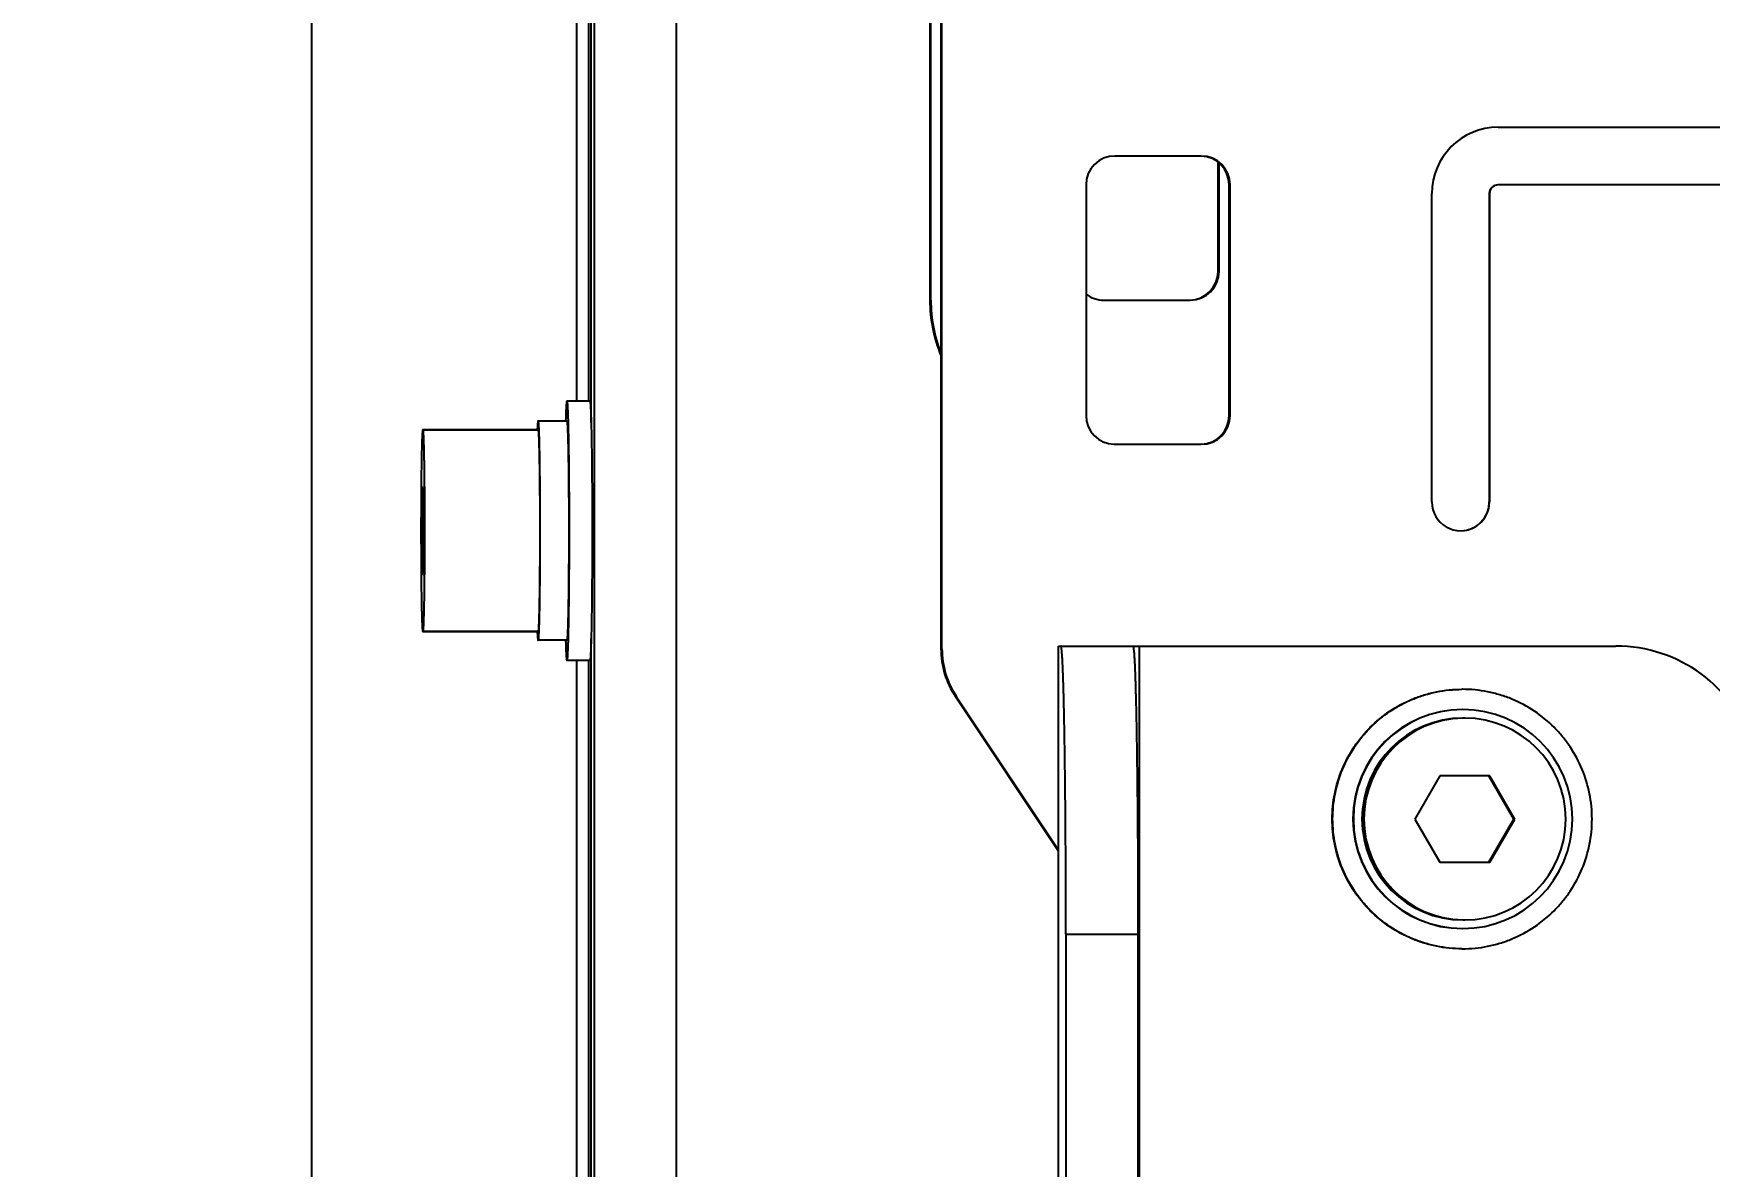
# Model space of a CAD drawing. Header units: millimetres. Extents: x 0 to 841, y 0 to 594.
# Drawn here: x 89.8 to 147.9, y 316.9 to 356.2 of the extents above; entities that cross this region are included whole.
import ezdxf

# ---------------------------------------------------------------- set-up
doc = ezdxf.new("R2010")
doc.units = ezdxf.units.MM
doc.header["$LTSCALE"] = 46.255
doc.layers.get('0').update_dxf_attribs({"linetype": 'CONTINUOUS'})
doc.layers.add('3_ALL_AXIS', color=7, linetype='CONTINUOUS')
doc.styles.get("Standard").update_dxf_attribs({"font": 'txt', "width": 0.8})
doc.dimstyles.new('DIMSTYLE_2', dxfattribs={"dimtxt": 2.5, "dimasz": 2.5, "dimexe": 2, "dimexo": 0.5, "dimtad": 1, "dimdec": 3, "dimdsep": 46, "dimtxsty": 'STANDARD', "dimblk": 'OPEN', "dimblk1": 'OPEN', "dimblk2": 'OPEN', "dimcen": 0.09, "dimadec": 0, "dimazin": 0, "dimtp": 0.5, "dimtm": 0.5, "dimtfac": 1, "dimtdec": 3, "dimtofl": 0, "dimtmove": 0, "dimatfit": 3, "dimldrblk": 'OPEN', "dimfxl": 1, "dimtolj": 1, "dimarcsym": 0})
doc.dimstyles.new('DIMSTYLE_4', dxfattribs={"dimtxt": 2.5, "dimasz": 2.5, "dimexe": 2, "dimexo": 0.5, "dimtad": 1, "dimdec": 4, "dimdsep": 46, "dimtxsty": 'STANDARD', "dimblk": 'OPEN', "dimblk1": 'OPEN', "dimblk2": 'OPEN', "dimcen": 0.09, "dimadec": 0, "dimazin": 0, "dimtp": 0.5, "dimtm": 0.5, "dimtfac": 1, "dimtdec": 4, "dimtofl": 0, "dimtmove": 0, "dimatfit": 3, "dimldrblk": 'OPEN', "dimfxl": 1, "dimtolj": 1, "dimarcsym": 0})

# ---------------------------------------------------------------- blocks, each defined once
blk = doc.blocks.new('_OPEN')
at = {"color": 0, "linetype": 'BYBLOCK'}
for p, q in [((0, 0), (-1, 0.2)), ((-1, -0.2), (0, 0)), ((-1, 0), (0, 0))]:
    blk.add_line(p, q, dxfattribs=at)
blk = doc.blocks.new('*D1')
at = {"color": 2, "linetype": 'CONTINUOUS'}
for p, q in [((99.41, 256.965), (99.41, 468.591)), ((241.389, 391.465), (241.389, 468.591)), ((99.41, 466.591), (170.399, 466.591)), ((241.389, 466.591), (170.399, 466.591))]:
    blk.add_line(p, q, dxfattribs=at)
at = {"color": 2, "linetype": 'CONTINUOUS', "xscale": 2.5, "yscale": 2.5, "zscale": 2.5, "rotation": 180}
blk.add_blockref('_OPEN', (99.41, 466.591), dxfattribs=at)
at = {"color": 2, "linetype": 'CONTINUOUS', "xscale": 2.5, "yscale": 2.5, "zscale": 2.5}
blk.add_blockref('_OPEN', (241.389, 466.591), dxfattribs=at)
at = {"color": 2, "linetype": 'CONTINUOUS', "insert": (168.399, 469.716), "char_height": 2.5, "width": 10, "attachment_point": 2, "line_spacing_factor": 0.9}
blk.add_mtext('142\\P[5.6]', dxfattribs=at)
blk = doc.blocks.new('*D6')
at = {"color": 2, "linetype": 'CONTINUOUS'}
for p, q in [((103.997, 390.965), (35.377, 390.965)), ((37.377, 390.965), (37.377, 323.715)), ((37.377, 256.465), (37.377, 323.715)), ((98.998, 256.465), (35.377, 256.465))]:
    blk.add_line(p, q, dxfattribs=at)
at = {"color": 2, "linetype": 'CONTINUOUS', "xscale": 2.5, "yscale": 2.5, "zscale": 2.5}
for p, rotation in [((37.377, 390.965), 90), ((37.377, 256.465), 270)]:
    blk.add_blockref('_OPEN', p, dxfattribs=dict(at, rotation=rotation))
at = {"color": 2, "linetype": 'CONTINUOUS', "insert": (34.252, 328.254), "char_height": 2.5, "width": 10, "attachment_point": 2, "rotation": 90, "line_spacing_factor": 0.9}
blk.add_mtext('134,5\\P[5.3]', dxfattribs=at)
blk = doc.blocks.new('*D7')
at = {"color": 2, "linetype": 'CONTINUOUS'}
for p, q in [((117.517, 436.465), (24.788, 436.465)), ((26.788, 436.465), (26.788, 298.715)), ((26.788, 160.965), (26.788, 298.715)), ((209.211, 160.965), (24.788, 160.965))]:
    blk.add_line(p, q, dxfattribs=at)
at = {"color": 2, "linetype": 'CONTINUOUS', "xscale": 2.5, "yscale": 2.5, "zscale": 2.5}
for p, rotation in [((26.788, 436.465), 90), ((26.788, 160.965), 270)]:
    blk.add_blockref('_OPEN', p, dxfattribs=dict(at, rotation=rotation))
at = {"color": 2, "linetype": 'CONTINUOUS', "insert": (23.663, 297.715), "char_height": 2.5, "width": 12, "attachment_point": 2, "rotation": 90, "line_spacing_factor": 0.9}
blk.add_mtext('275,5\\P[10.8]', dxfattribs=at)

msp = doc.modelspace()

# ---------------------------------------------------------------- linework, layer by layer
at = {"color": 7, "linetype": 'CONTINUOUS'}
for p, q in [((109.21794, 301.7336), (109.21794, 432.46521)), ((112.06638, 301.85798), (112.06638, 432.46521)), ((109.10101, 342.70615), (109.10101, 375.22427)), ((109.01375, 374.46521), (109.01375, 343.46521)), ((108.5997, 343.46521), (108.5997, 372.96521)), ((108.60013, 343.46521), (108.60013, 372.96521)), ((120.85305, 362.96521), (120.85305, 346.96521)), ((120.88796, 346.96521), (120.88796, 362.96521)), ((121.237, 362.96521), (121.237, 334.87354)), ((121.27191, 334.87354), (121.27191, 362.96521)), ((140.56897, 352.96521), (159.26612, 352.96521)), ((130.27054, 351.96521), (127.271, 351.96521)), ((130.85153, 347.96521), (130.85153, 351.75287)), ((130.88643, 347.96521), (130.88643, 351.72427)), ((126.27115, 350.96521), (126.27115, 342.96521)), ((131.23548, 342.96521), (131.23548, 350.96521)), ((131.27039, 350.96521), (131.23548, 350.96521)), ((131.27039, 342.96521), (131.27039, 350.96521)), ((138.26932, 339.96521), (138.26932, 350.66521)), ((140.26029, 350.66521), (140.26029, 339.96521)), ((140.26902, 350.66521), (140.26029, 350.66521)), ((140.26902, 350.66521), (140.26902, 339.96521)), ((159.26612, 350.96521), (140.56897, 350.96521)), ((130.88643, 347.96521), (130.85153, 347.96521)), ((120.85305, 346.96521), (120.88796, 346.96521)), ((126.88704, 346.96521), (129.88659, 346.96521)), ((109.05738, 343.46521), (108.2575, 343.46521)), ((108.2575, 342.76521), (107.25765, 342.76521)), ((131.27039, 342.96521), (131.23548, 342.96521)), ((107.25765, 342.46521), (103.25826, 342.46521)), ((127.271, 341.96521), (130.27054, 341.96521)), ((103.24315, 340.46521), (103.22803, 338.96521)), ((103.27338, 340.46521), (103.24315, 340.46521)), ((103.28849, 338.96521), (103.27338, 340.46521)), ((140.26902, 339.96521), (140.26029, 339.96521)), ((103.22803, 338.96521), (103.24315, 337.46521)), ((103.22803, 338.96521), (103.28849, 338.96521)), ((103.27338, 337.46521), (103.28849, 338.96521)), ((103.24315, 337.46521), (103.27338, 337.46521)), ((107.25765, 335.46521), (103.25826, 335.46521)), ((108.2575, 335.16521), (107.25765, 335.16521)), ((109.10101, 301.72849), (109.10101, 335.22427)), ((125.31974, 292.96521), (125.31974, 334.96521)), ((125.31974, 334.96521), (127.89745, 334.96521)), ((125.32017, 292.96521), (125.32017, 334.96521)), ((127.91323, 334.96521), (144.6559, 334.96521)), ((128.11451, 334.96521), (128.11451, 292.96521)), ((109.05738, 334.46521), (108.2575, 334.46521)), ((108.5997, 301.7066), (108.5997, 334.46521)), ((108.60013, 301.70662), (108.60013, 334.46521)), ((109.01375, 334.46521), (109.01375, 301.72468)), ((121.237, 334.87354), (121.27191, 334.87354)), ((125.31974, 327.84017), (121.74078, 333.20943)), ((121.74078, 333.20943), (121.77568, 333.20943)), ((121.77568, 333.20943), (125.31974, 327.89254)), ((138.54813, 330.46521), (137.68224, 328.96521)), ((140.27992, 330.46521), (138.54813, 330.46521)), ((141.10742, 328.96521), (140.24152, 330.46521)), ((141.14581, 328.96521), (140.27992, 330.46521)), ((137.68224, 328.96521), (138.54813, 327.46521)), ((140.24152, 327.46521), (141.10742, 328.96521)), ((140.27992, 327.46521), (141.14581, 328.96521)), ((141.14581, 328.96521), (141.10742, 328.96521)), ((138.54813, 327.46521), (140.27992, 327.46521)), ((125.57235, 324.96521), (125.57235, 258.96521)), ((125.57235, 324.96521), (128.07197, 324.96521)), ((128.07197, 324.96521), (128.07197, 258.96521))]:
    msp.add_line(p, q, dxfattribs=at)
for centre, radius, start, end in [((140.56917, 350.6654), 2.29982, 90.0048644, 180.0048637), ((127.27108, 350.96529), 0.99992, 90.0048756, 180.0048524), ((130.23555, 350.96529), 0.99993, 359.9953003, 88.5649466), ((130.27045, 350.96529), 0.99992, 359.9951476, 89.9951244), ((140.56027, 350.66523), 0.29998, 90.0046669, 180.0046663), ((140.56899, 350.66523), 0.29998, 90.0046669, 180.0046663), ((129.85159, 347.96513), 0.99993, 271.4350534, 0.0046997), ((129.8865, 347.96512), 0.99992, 270.0048756, 0.0048524), ((126.88705, 347.9647), 0.99949, 231.9680421, 269.9998287), ((125.85371, 346.9652), 5.00066, 179.9999018, 202.5941311), ((125.88863, 346.9652), 5.00067, 179.9999184, 201.5301196), ((127.27109, 342.96513), 0.99993, 179.9953003, 268.5649466), ((130.23555, 342.96513), 0.99993, 271.4350534, 0.0046997), ((130.27045, 342.96512), 0.99992, 270.0048756, 0.0048524), ((127.271, 342.9647), 0.99949, 268.5692714, 269.9998287), ((139.26908, 339.96512), 0.99992, 179.9951473, 0.0048527), ((139.26036, 339.96512), 0.99993, 270.5049394, 0.0047967), ((144.65564, 329.96591), 4.99932, 17.6440606, 89.9970439), ((124.23733, 334.87352), 3.00033, 179.9996918, 213.6855351), ((124.27224, 334.87352), 3.00033, 179.9996918, 213.6855351), ((139.32676, 328.97529), 4.48992, 90.0000047, 90.178119), ((139.32737, 328.96521), 3.8001, 90.0091517, 269.9908483), ((139.34482, 328.96521), 3.8001, 90.2722597, 269.7277403), ((139.34421, 328.974), 3.79121, 90.0000107, 90.2636863), ((139.34361, 328.96521), 3.8001, 270.0091559, 89.9908441), ((139.34477, 328.96521), 3.50009, 90.0091559, 269.9908441), ((139.34421, 328.95642), 3.79121, 269.7363137, 269.9999893), ((139.32676, 328.95513), 4.48992, 269.821881, 269.9999953)]:
    msp.add_arc(centre, radius, start, end, dxfattribs=at)
for points, knots in [([(108.2575, 343.46521), (108.25619, 343.46521), (108.25357, 343.46051), (108.25151, 343.45253), (108.2487, 343.43805), (108.24614, 343.4186), (108.24343, 343.39337), (108.24076, 343.36272), (108.23809, 343.32655), (108.23433, 343.26752), (108.22983, 343.18039), (108.22478, 343.06017), (108.21988, 342.91953), (108.21692, 342.81902), (108.21544, 342.76547)], [0, 0, 0, 0, 0.00561666, 0.01822873, 0.03856012, 0.0667298, 0.10274693, 0.14658638, 0.19821143, 0.2575632, 0.39915091, 0.57067471, 0.7712898, 1, 1, 1, 1]), ([(108.2575, 343.46521), (108.25829, 343.46521), (108.26013, 343.46326), (108.26167, 343.45906), (108.2636, 343.45216), (108.26634, 343.43779), (108.26963, 343.41298), (108.27328, 343.37524), (108.27695, 343.32687), (108.2806, 343.268), (108.28422, 343.19877), (108.28778, 343.11934), (108.29127, 343.0299), (108.29605, 342.89129), (108.30166, 342.69483), (108.30776, 342.4326), (108.31339, 342.13698), (108.3185, 341.81082), (108.32304, 341.45725), (108.32697, 341.07969), (108.3314, 340.53897), (108.33507, 339.83187), (108.33653, 338.96521), (108.33507, 338.09854), (108.3314, 337.39145), (108.32697, 336.85073), (108.32304, 336.47316), (108.3185, 336.1196), (108.31339, 335.79343), (108.30776, 335.49782), (108.30166, 335.23559), (108.29605, 335.03912), (108.29127, 334.90052), (108.28778, 334.81108), (108.28422, 334.73165), (108.2806, 334.66242), (108.27695, 334.60355), (108.27328, 334.55517), (108.26963, 334.51743), (108.26634, 334.49263), (108.2636, 334.47825), (108.26167, 334.47136), (108.26013, 334.46716), (108.25829, 334.46521), (108.2575, 334.46521)], [0, 0, 0, 0, 0.0002616, 0.00076115, 0.00154283, 0.00261621, 0.00564816, 0.00986185, 0.01525112, 0.02180493, 0.02950804, 0.03834311, 0.04828854, 0.05932132, 0.08453948, 0.11375588, 0.14668989, 0.18302485, 0.22241114, 0.26446968, 0.30879567, 0.40252545, 0.5, 0.59747455, 0.69120433, 0.73553032, 0.77758886, 0.81697515, 0.85331011, 0.88624412, 0.91546052, 0.94067868, 0.95171146, 0.96165689, 0.97049196, 0.97819507, 0.98474888, 0.99013815, 0.99435184, 0.99738379, 0.99845717, 0.99923885, 0.9997384, 1, 1, 1, 1]), ([(109.05738, 343.46521), (109.05878, 343.46521), (109.06148, 343.46003), (109.06363, 343.45145), (109.06655, 343.43569), (109.06922, 343.41458), (109.07204, 343.38717), (109.07482, 343.35388), (109.0776, 343.31461), (109.0815, 343.25055), (109.08617, 343.15604), (109.09139, 343.02573), (109.09645, 342.8734), (109.0995, 342.76459), (109.10102, 342.70664)], [0, 0, 0, 0, 0.00551947, 0.01811452, 0.03846665, 0.06668243, 0.10276315, 0.14667983, 0.19839009, 0.25782596, 0.3995597, 0.57113784, 0.77164637, 1, 1, 1, 1]), ([(107.25765, 342.76521), (107.25697, 342.76521), (107.25538, 342.76349), (107.25407, 342.75983), (107.25241, 342.7538), (107.25006, 342.74123), (107.24724, 342.71954), (107.2441, 342.68654), (107.24095, 342.64425), (107.23781, 342.59279), (107.23471, 342.53228), (107.23281, 342.48893), (107.23185, 342.46578)], [0, 0, 0, 0, 0.00674855, 0.01974517, 0.04011959, 0.06811284, 0.14720884, 0.25714354, 0.3977401, 0.56870176, 0.76961034, 1, 1, 1, 1]), ([(107.25765, 342.76521), (107.25832, 342.76521), (107.25988, 342.76356), (107.26208, 342.75753), (107.26491, 342.74391), (107.26787, 342.72116), (107.27099, 342.68922), (107.27407, 342.64839), (107.27716, 342.59867), (107.28021, 342.54021), (107.28322, 342.47314), (107.28617, 342.39762), (107.2902, 342.28057), (107.29495, 342.11466), (107.30009, 341.89323), (107.30485, 341.6436), (107.30917, 341.36817), (107.313, 341.0696), (107.31632, 340.75077), (107.32006, 340.29416), (107.32315, 339.69706), (107.32439, 338.96521), (107.32315, 338.23336), (107.32006, 337.63625), (107.31632, 337.17965), (107.313, 336.86082), (107.30917, 336.56225), (107.30485, 336.28682), (107.30009, 336.03719), (107.29495, 335.81575), (107.2902, 335.64985), (107.28617, 335.5328), (107.28322, 335.45728), (107.28021, 335.3902), (107.27716, 335.33174), (107.27407, 335.28202), (107.27099, 335.2412), (107.26787, 335.20926), (107.26491, 335.18651), (107.26208, 335.17289), (107.25988, 335.16686), (107.25832, 335.16521), (107.25765, 335.16521)], [0, 0, 0, 0, 0.0002616, 0.00076117, 0.00261489, 0.00564682, 0.00986059, 0.01524978, 0.02180369, 0.02950677, 0.03834187, 0.04828741, 0.05932008, 0.08453827, 0.11375484, 0.14668905, 0.18302411, 0.22241044, 0.26446903, 0.30879508, 0.4025252, 0.5, 0.5974748, 0.69120492, 0.73553097, 0.77758956, 0.81697589, 0.85331095, 0.88624516, 0.91546173, 0.94067992, 0.95171259, 0.96165813, 0.97049323, 0.97819631, 0.98475022, 0.99013941, 0.99435318, 0.99738511, 0.99923883, 0.9997384, 1, 1, 1, 1]), ([(108.2575, 342.76521), (108.25816, 342.76521), (108.25972, 342.76356), (108.26193, 342.75753), (108.26476, 342.74391), (108.26771, 342.72116), (108.27083, 342.68922), (108.27392, 342.64839), (108.27701, 342.59867), (108.28006, 342.54021), (108.28307, 342.47314), (108.28602, 342.39762), (108.29005, 342.28057), (108.29479, 342.11466), (108.29994, 341.89323), (108.30469, 341.6436), (108.30901, 341.36817), (108.31285, 341.0696), (108.31616, 340.75077), (108.31991, 340.29416), (108.323, 339.69706), (108.32424, 338.96521), (108.323, 338.23336), (108.31991, 337.63625), (108.31616, 337.17965), (108.31285, 336.86081), (108.30901, 336.56225), (108.30469, 336.28682), (108.29994, 336.03719), (108.29479, 335.81575), (108.29005, 335.64985), (108.28602, 335.5328), (108.28307, 335.45728), (108.28006, 335.3902), (108.27701, 335.33174), (108.27392, 335.28202), (108.27083, 335.2412), (108.26771, 335.20926), (108.26476, 335.18651), (108.26193, 335.17289), (108.25972, 335.16686), (108.25816, 335.16521), (108.2575, 335.16521)], [0, 0, 0, 0, 0.0002616, 0.00076115, 0.00261488, 0.00564684, 0.00986054, 0.01524983, 0.02180365, 0.02950679, 0.03834188, 0.04828734, 0.05932015, 0.08453837, 0.11375485, 0.14668895, 0.18302401, 0.22241039, 0.26446905, 0.30879516, 0.40252519, 0.5, 0.59747481, 0.69120484, 0.73553095, 0.77758961, 0.81697599, 0.85331105, 0.88624515, 0.91546163, 0.94067985, 0.95171266, 0.96165812, 0.97049321, 0.97819635, 0.98475017, 0.99013946, 0.99435316, 0.99738512, 0.99923885, 0.9997384, 1, 1, 1, 1]), ([(109.10102, 342.70664), (109.10728, 342.46681), (109.11747, 341.92673), (109.13215, 340.67958), (109.13856, 338.96521), (109.13215, 337.25083), (109.11747, 336.00369), (109.10728, 335.46361), (109.10102, 335.22377)], [0, 0, 0, 0, 0.0961797, 0.21654853, 0.5, 0.78345147, 0.9038203, 1, 1, 1, 1]), ([(107.25765, 342.46521), (107.25826, 342.46521), (107.2597, 342.46369), (107.26173, 342.45814), (107.26434, 342.44559), (107.26706, 342.42464), (107.26993, 342.39522), (107.27278, 342.35762), (107.27562, 342.31182), (107.27843, 342.25798), (107.2812, 342.1962), (107.28392, 342.12664), (107.28763, 342.01883), (107.292, 341.86602), (107.29674, 341.66207), (107.30112, 341.43214), (107.3051, 341.17846), (107.30863, 340.90347), (107.31168, 340.6098), (107.31513, 340.18925), (107.31798, 339.63928), (107.31912, 338.96521), (107.31798, 338.29114), (107.31513, 337.74117), (107.31168, 337.32061), (107.30863, 337.02695), (107.3051, 336.75196), (107.30112, 336.49827), (107.29674, 336.26835), (107.292, 336.06439), (107.28763, 335.91159), (107.28392, 335.80378), (107.2812, 335.73422), (107.27843, 335.67244), (107.27562, 335.61859), (107.27278, 335.5728), (107.26993, 335.5352), (107.26706, 335.50578), (107.26434, 335.48483), (107.26173, 335.47228), (107.2597, 335.46673), (107.25826, 335.46521), (107.25765, 335.46521)], [0, 0, 0, 0, 0.0002616, 0.00076117, 0.00261489, 0.00564682, 0.00986059, 0.01524978, 0.02180369, 0.02950677, 0.03834187, 0.04828741, 0.05932008, 0.08453827, 0.11375484, 0.14668905, 0.18302411, 0.22241044, 0.26446903, 0.30879508, 0.4025252, 0.5, 0.5974748, 0.69120492, 0.73553097, 0.77758956, 0.81697589, 0.85331095, 0.88624516, 0.91546173, 0.94067992, 0.95171259, 0.96165813, 0.97049323, 0.97819631, 0.98475022, 0.99013941, 0.99435318, 0.99738511, 0.99923883, 0.9997384, 1, 1, 1, 1]), ([(107.23185, 335.46464), (107.23281, 335.44148), (107.23471, 335.39814), (107.23781, 335.33763), (107.24095, 335.28617), (107.2441, 335.24388), (107.24724, 335.21088), (107.25006, 335.18919), (107.25241, 335.17662), (107.25407, 335.17059), (107.25538, 335.16693), (107.25697, 335.16521), (107.25765, 335.16521)], [0, 0, 0, 0, 0.23038966, 0.43129824, 0.6022599, 0.74285646, 0.85279116, 0.93188716, 0.95988041, 0.98025483, 0.99325145, 1, 1, 1, 1]), ([(108.21544, 335.16494), (108.21692, 335.1114), (108.21988, 335.01089), (108.22478, 334.87024), (108.22983, 334.75003), (108.23433, 334.6629), (108.23809, 334.60387), (108.24076, 334.5677), (108.24343, 334.53704), (108.24614, 334.51181), (108.2487, 334.49237), (108.25151, 334.47789), (108.25357, 334.46991), (108.25619, 334.46521), (108.2575, 334.46521)], [0, 0, 0, 0, 0.2287102, 0.42932529, 0.60084909, 0.7424368, 0.80178857, 0.85341362, 0.89725307, 0.9332702, 0.96143988, 0.98177127, 0.99438334, 1, 1, 1, 1]), ([(109.10102, 335.22377), (109.0995, 335.16583), (109.09645, 335.05702), (109.09139, 334.90469), (109.08617, 334.77437), (109.0815, 334.67987), (109.0776, 334.61581), (109.07482, 334.57653), (109.07204, 334.54325), (109.06922, 334.51584), (109.06655, 334.49473), (109.06363, 334.47897), (109.06148, 334.47039), (109.05878, 334.46521), (109.05738, 334.46521)], [0, 0, 0, 0, 0.22835363, 0.42886216, 0.6004403, 0.74217404, 0.80160991, 0.85332017, 0.89723685, 0.93331757, 0.96153335, 0.98188548, 0.99448053, 1, 1, 1, 1]), ([(125.57235, 324.96521), (125.57235, 325.61551), (125.57073, 326.58313), (125.56518, 327.85874), (125.55946, 328.77976), (125.5522, 329.66405), (125.54348, 330.50309), (125.53339, 331.28879), (125.52202, 332.0136), (125.5095, 332.67053), (125.49785, 333.17259), (125.48789, 333.53562), (125.48048, 333.77735), (125.47288, 333.99786), (125.46511, 334.19661), (125.45719, 334.37312), (125.44917, 334.52697), (125.44104, 334.65779), (125.43291, 334.76528), (125.42472, 334.84918), (125.41758, 334.90424), (125.41129, 334.93627), (125.40769, 334.95005), (125.4045, 334.9581), (125.40223, 334.96245), (125.39958, 334.96521), (125.39783, 334.96521)], [0, 0, 0, 0, 0.19494867, 0.29007465, 0.38240797, 0.47105975, 0.5551766, 0.63394888, 0.70661855, 0.77248648, 0.83091929, 0.85716914, 0.88135566, 0.90342088, 0.92331204, 0.94098177, 0.95638829, 0.96949567, 0.98027428, 0.98870171, 0.99476537, 0.99691234, 0.99847576, 0.99904406, 0.99947679, 1, 1, 1, 1]), ([(127.89745, 334.96521), (127.8992, 334.96521), (127.90185, 334.96245), (127.90412, 334.9581), (127.90731, 334.95005), (127.91091, 334.93627), (127.91719, 334.90424), (127.92434, 334.84918), (127.93253, 334.76528), (127.94066, 334.65779), (127.94879, 334.52697), (127.95681, 334.37312), (127.96473, 334.19661), (127.9725, 333.99786), (127.9801, 333.77735), (127.98751, 333.53562), (127.99747, 333.17259), (128.00912, 332.67053), (128.02164, 332.0136), (128.03301, 331.28879), (128.0431, 330.50309), (128.05182, 329.66405), (128.05908, 328.77976), (128.0648, 327.85874), (128.07035, 326.58313), (128.07197, 325.61551), (128.07197, 324.96521)], [0, 0, 0, 0, 0.00052321, 0.00095594, 0.00152424, 0.00308766, 0.00523463, 0.01129829, 0.01972572, 0.03050433, 0.04361171, 0.05901823, 0.07668796, 0.09657912, 0.11864434, 0.14283086, 0.16908071, 0.22751352, 0.29338145, 0.36605112, 0.4448234, 0.52894025, 0.61759203, 0.70992535, 0.80505133, 1, 1, 1, 1]), ([(139.3128, 324.46521), (139.01879, 324.46521), (138.57601, 324.50883), (138.00464, 324.65207), (137.44983, 324.85054), (136.79696, 325.19943), (136.22484, 325.6692), (135.8292, 326.10586), (135.47817, 326.57914), (135.12911, 327.23212), (134.87151, 328.08163), (134.78447, 328.96521), (134.87151, 329.84879), (135.12911, 330.69829), (135.47817, 331.35128), (135.8292, 331.82455), (136.22484, 332.26122), (136.79696, 332.73098), (137.44983, 333.07987), (138.00464, 333.27834), (138.57601, 333.42159), (139.01879, 333.46521), (139.3128, 333.46521)], [0, 0, 0, 0, 0.06247693, 0.0937525, 0.12502912, 0.18750758, 0.24998782, 0.28126632, 0.31254527, 0.37502906, 0.43751416, 0.5, 0.56248584, 0.62497094, 0.68745473, 0.71873368, 0.75001218, 0.81249242, 0.87497088, 0.9062475, 0.93752307, 1, 1, 1, 1]), ([(139.3128, 324.46523), (139.01937, 324.46614), (138.57761, 324.51096), (138.00774, 324.65541), (137.45451, 324.85483), (136.80369, 325.20442), (136.23352, 325.67424), (135.8393, 326.11062), (135.48957, 326.5834), (135.14184, 327.23541), (134.88524, 328.08337), (134.79855, 328.96521), (134.88524, 329.84704), (135.14184, 330.695), (135.48957, 331.34702), (135.8393, 331.8198), (136.23352, 332.25618), (136.80369, 332.726), (137.45451, 333.07558), (138.00774, 333.275), (138.57761, 333.41946), (139.01937, 333.46427), (139.3128, 333.46519)], [0, 0, 0, 0, 0.06247738, 0.09375287, 0.12502934, 0.18750782, 0.24998808, 0.28126643, 0.31254524, 0.37502905, 0.43751416, 0.5, 0.56248584, 0.62497095, 0.68745476, 0.71873357, 0.75001192, 0.81249218, 0.87497066, 0.90624713, 0.93752262, 1, 1, 1, 1]), ([(139.32676, 324.46521), (139.62077, 324.46521), (140.06355, 324.50883), (140.63492, 324.65207), (141.18973, 324.85054), (141.8426, 325.19943), (142.41472, 325.6692), (142.81036, 326.10586), (143.16139, 326.57914), (143.51045, 327.23212), (143.76805, 328.08163), (143.85509, 328.96521), (143.76805, 329.84879), (143.51045, 330.69829), (143.16139, 331.35128), (142.81036, 331.82455), (142.41472, 332.26122), (141.8426, 332.73098), (141.18973, 333.07987), (140.63492, 333.27834), (140.06355, 333.42159), (139.62077, 333.46521), (139.32676, 333.46521)], [0, 0, 0, 0, 0.06247693, 0.0937525, 0.12502912, 0.18750758, 0.24998782, 0.28126632, 0.31254527, 0.37502906, 0.43751416, 0.5, 0.56248584, 0.62497094, 0.68745473, 0.71873368, 0.75001218, 0.81249242, 0.87497088, 0.9062475, 0.93752307, 1, 1, 1, 1])]:
    msp.add_open_spline(points, degree=3, knots=knots, dxfattribs=at)
at = {"layer": '3_ALL_AXIS', "color": 7, "linetype": 'CONTINUOUS'}
for p, q in [((103.25826, 342.46521), (107.25765, 342.46521)), ((103.25826, 335.46521), (107.25765, 335.46521))]:
    msp.add_line(p, q, dxfattribs=at)
for centre, radius, start, end in [((139.41459, 328.96521), 3.5001, 91.1519531, 268.8480469), ((139.41404, 328.97117), 3.49404, 90.0001959, 91.1447825), ((139.41346, 328.96521), 3.50009, 270.009157, 89.990843), ((139.41404, 328.95925), 3.49404, 268.8552175, 269.9998041)]:
    msp.add_arc(centre, radius, start, end, dxfattribs=at)
for points in [[(103.25826, 342.46521), (103.25765, 342.46521), (103.25622, 342.46369), (103.25418, 342.45814), (103.25158, 342.44559), (103.24886, 342.42464), (103.24598, 342.39522), (103.24314, 342.35762), (103.2403, 342.31182), (103.23749, 342.25798), (103.23472, 342.1962), (103.232, 342.12664), (103.22828, 342.01883), (103.22391, 341.86602), (103.21918, 341.66207), (103.2148, 341.43214), (103.21082, 341.17846), (103.20728, 340.90347), (103.20423, 340.6098), (103.20078, 340.18925), (103.19793, 339.63928), (103.1968, 338.96521), (103.19793, 338.29114), (103.20078, 337.74117), (103.20423, 337.32061), (103.20728, 337.02695), (103.21082, 336.75196), (103.2148, 336.49827), (103.21918, 336.26835), (103.22391, 336.06439), (103.22828, 335.91159), (103.232, 335.80378), (103.23472, 335.73422), (103.23749, 335.67244), (103.2403, 335.6186), (103.24314, 335.5728), (103.24598, 335.5352), (103.24886, 335.50578), (103.25158, 335.48483), (103.25418, 335.47228), (103.25622, 335.46673), (103.25765, 335.46521), (103.25826, 335.46521)], [(103.25826, 342.46521), (103.25887, 342.46521), (103.26031, 342.46369), (103.26234, 342.45814), (103.26495, 342.44559), (103.26767, 342.42464), (103.27054, 342.39522), (103.27339, 342.35762), (103.27623, 342.31182), (103.27904, 342.25798), (103.28181, 342.1962), (103.28453, 342.12664), (103.28824, 342.01883), (103.29261, 341.86602), (103.29735, 341.66207), (103.30173, 341.43214), (103.30571, 341.17846), (103.30924, 340.90347), (103.31229, 340.6098), (103.31574, 340.18925), (103.31859, 339.63928), (103.31973, 338.96521), (103.31859, 338.29114), (103.31574, 337.74117), (103.31229, 337.32061), (103.30924, 337.02695), (103.30571, 336.75196), (103.30173, 336.49827), (103.29735, 336.26835), (103.29261, 336.06439), (103.28824, 335.91159), (103.28453, 335.80378), (103.28181, 335.73422), (103.27904, 335.67244), (103.27623, 335.6186), (103.27339, 335.5728), (103.27054, 335.5352), (103.26767, 335.50578), (103.26495, 335.48483), (103.26234, 335.47228), (103.26031, 335.46673), (103.25887, 335.46521), (103.25826, 335.46521)]]:
    msp.add_open_spline(points, degree=3, knots=[0, 0, 0, 0, 0.0002616, 0.00076118, 0.00261492, 0.00564679, 0.00986064, 0.01524973, 0.02180371, 0.02950683, 0.03834181, 0.04828751, 0.05931998, 0.0845383, 0.11375497, 0.14668913, 0.18302408, 0.22241033, 0.26446896, 0.30879514, 0.40252521, 0.5, 0.59747479, 0.69120486, 0.73553104, 0.77758967, 0.81697592, 0.85331087, 0.88624503, 0.9154617, 0.94068002, 0.95171249, 0.96165819, 0.97049317, 0.97819629, 0.98475027, 0.99013936, 0.99435321, 0.99738508, 0.99923882, 0.9997384, 1, 1, 1, 1], dxfattribs=at)

# ---------------------------------------------------------------- dimensions: what is measured, and where the dimension line sits
at = {"color": 2, "linetype": 'CONTINUOUS'}
for base, p1, p2, angle, dimstyle, picture, middle in [((99.41025, 466.5912), (241.38863, 390.96521), (99.41025, 256.46521), 180, 'DIMSTYLE_2', '*D1', (170.39944, 466.5912)), ((26.7876, 436.46521), (209.71103, 160.96521), (118.0166, 436.46521), 90, 'DIMSTYLE_2', '*D7', (26.7876, 298.71521)), ((37.37719, 390.96521), (99.49752, 256.46521), (104.49675, 390.96521), 90, 'DIMSTYLE_4', '*D6', (37.37719, 328.25398))]:
    dim = msp.add_linear_dim(base=base, p1=p1, p2=p2, angle=angle, dimstyle=dimstyle, dxfattribs=at)
    dim.commit()
    dim.dimension.update_dxf_attribs({"geometry": picture, "text_midpoint": middle, "dimtype": 160})

doc.saveas('drawing.dxf')
